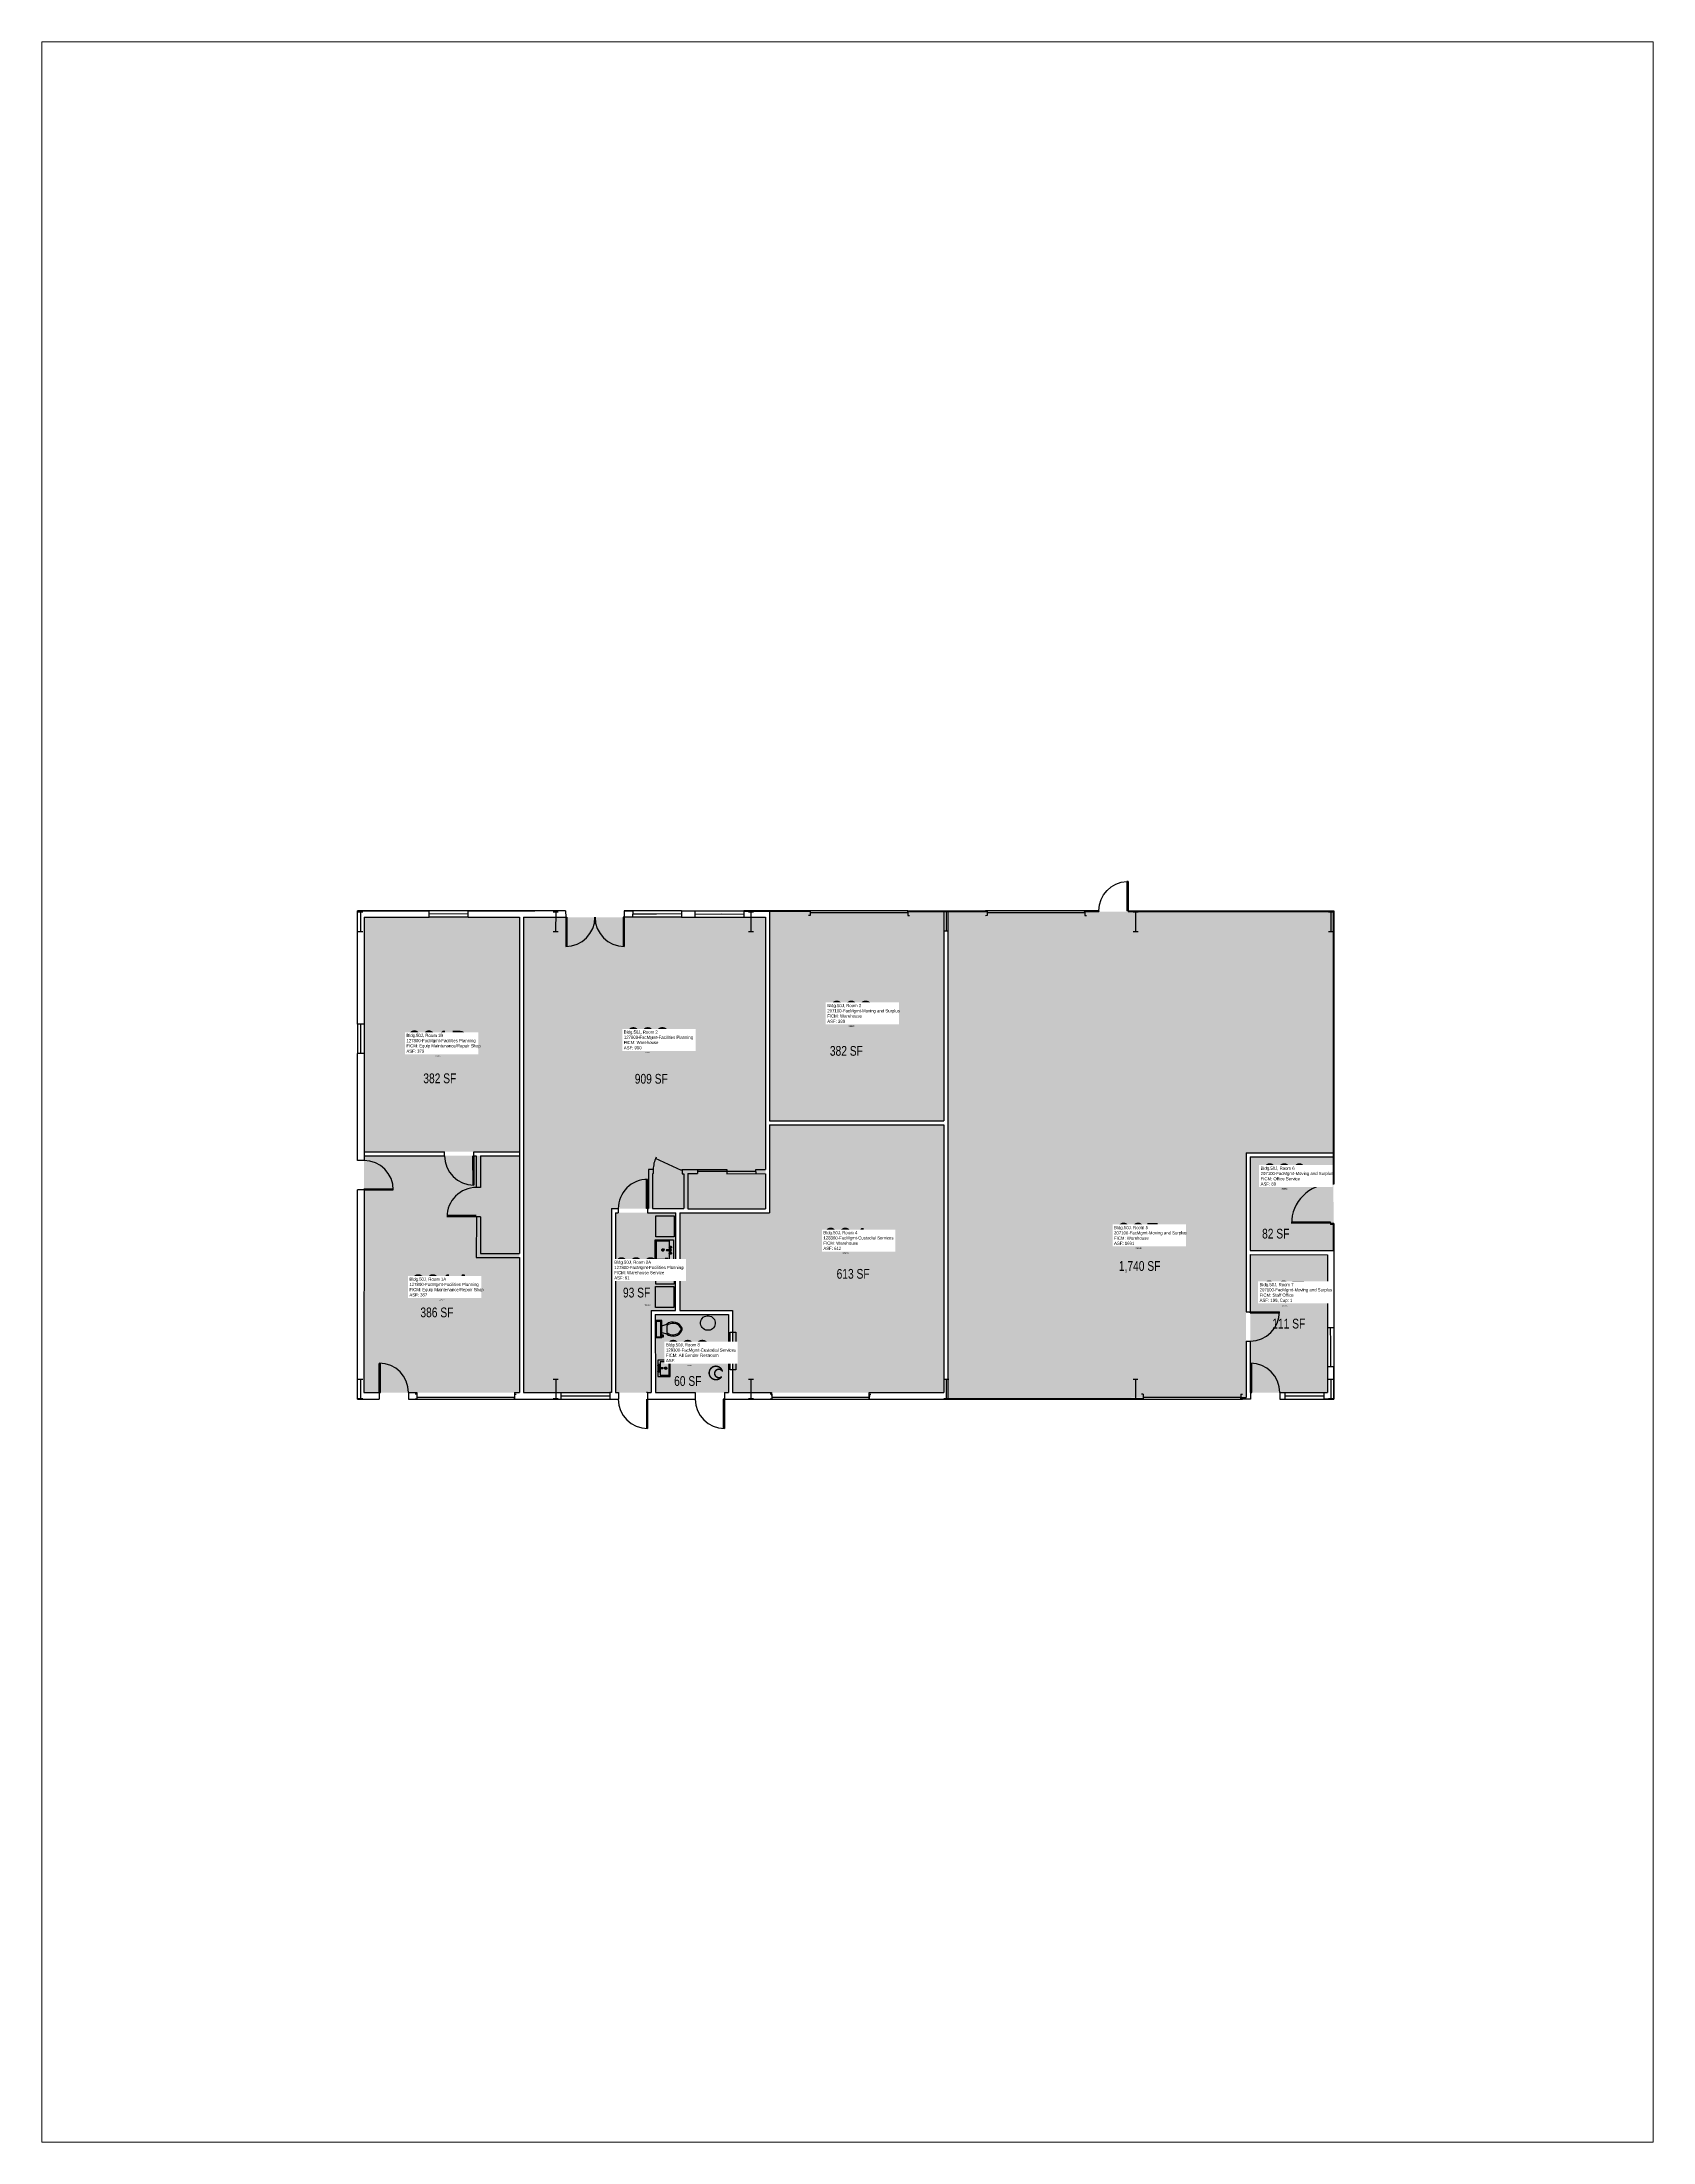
# Paper-space layout 'Layout1' of a CAD drawing. Header units: inches. Extents: x 0 to 8.2, y 0 to 10.7.
# The model-space entities are those that its viewports show. They can reach past a viewport. Long polylines and large blocks are cut down to what shows.
import ezdxf
from ezdxf.enums import TextEntityAlignment as Align

# ---------------------------------------------------------------- set-up
doc = ezdxf.new("R2010")
doc.units = ezdxf.units.IN
doc.header["$LTSCALE"] = 100
doc.header["$MEASUREMENT"] = 0
doc.layers.get('0').update_dxf_attribs({"linetype": 'CONTINUOUS'})
doc.layers.get('Defpoints').update_dxf_attribs({"linetype": 'CONTINUOUS'})
for name, color, linetype in [('A-COLS', 5, 'CONTINUOUS'), ('A-DOOR', 2, 'CONTINUOUS'), ('A-FLOR', 3, 'CONTINUOUS'), ('A-GLAZ', 1, 'CONTINUOUS'), ('A-IDEN-ICON', 4, 'CONTINUOUS'), ('A-IDEN-RNUM', 7, 'CONTINUOUS'), ('A-IDEN-SNUM', 4, 'CONTINUOUS'), ('A-IDEN-VNUM', 4, 'CONTINUOUS'), ('A-WALL', 5, 'CONTINUOUS'), ('AREA-TEXT', 3, 'CONTINUOUS'), ('Rooms-Category-Color', 7, 'CONTINUOUS'), ('Rooms-College-Color', 7, 'CONTINUOUS'), ('Rooms-Department-Color', 7, 'CONTINUOUS'), ('Rooms-Division-Color', 7, 'CONTINUOUS'), ('Rooms-Information', 7, 'CONTINUOUS')]:
    doc.layers.add(name, color=color, linetype=linetype)
doc.styles.add('CP_AREA', font='arial.ttf', dxfattribs={"height": 15})
doc.styles.add('CP_ROOMSNUMBER', font='arial.ttf', dxfattribs={"height": 1})
doc.styles.add('CP_ROOMVNUMBER', font='arial.ttf', dxfattribs={"width": 0.85, "height": 0.075})

# ---------------------------------------------------------------- blocks, each defined once
blk = doc.blocks.new('Faucet - Bathroom top')
for p, q in [((-4.107, 0.125), (-4.375, 0.125)), ((-3.75, 0.4788), (-3.75, 0.75)), ((-3.5, 0.482), (-3.5, 0.75)), ((-3.1461, 0.125), (-2.875, 0.125)), ((3.143, 0.125), (2.875, 0.125)), ((3.5, 0.4788), (3.5, 0.75)), ((3.75, 0.482), (3.75, 0.75)), ((4.1039, 0.125), (4.375, 0.125)), ((-4.1039, -0.125), (-4.375, -0.125)), ((-3.75, -0.4821), (-3.75, -0.75)), ((-3.5, -0.4789), (-3.5, -0.75)), ((-3.143, -0.125), (-2.875, -0.125)), ((-0.5, -0.8639), (-0.5, -4.5)), ((0.5, -4.5), (0.5, -0.8631)), ((3.1461, -0.125), (2.875, -0.125)), ((3.5, -0.4821), (3.5, -0.75)), ((3.75, -0.4789), (3.75, -0.75)), ((4.107, -0.125), (4.375, -0.125))]:
    blk.add_line(p, q)
for centre, radius in [((-3.625, 0), 1.375), ((-4.625, 0), 0.2795), ((-3.625, 0), 0.5), ((-3.625, 1), 0.2795), ((-2.625, 0), 0.2795), ((0, 0), 0.5), ((3.625, 0), 1.375), ((2.625, 0), 0.2795), ((3.625, 0), 0.5), ((3.625, 1), 0.2795), ((4.625, 0), 0.2795), ((-3.625, -1), 0.2795), ((3.625, -1), 0.2795)]:
    blk.add_circle(centre, radius)
for centre, radius, start, end in [((-3.625, 0), 1, 105.2407, 164.2093), ((-3.625, 0), 1, 16.44125, 74.07887), ((0, 0), 1.5, 289.6514, 250.3603), ((0, 0), 1, 300.3431, 239.7554), ((3.625, 0), 1, 106.12, 164.0884), ((3.625, 0), 1, 16.23422, 73.90469), ((-3.625, 0), 1, 196.2342, 253.9047), ((-3.625, 0), 1, 286.12, 344.0884), ((0, -4.5), 0.5, 180, 0), ((3.625, 0), 1, 196.4413, 254.0789), ((3.625, 0), 1, 285.2407, 344.2093)]:
    blk.add_arc(centre, radius, start, end)
blk = doc.blocks.new('Toilet - top')
for p, q in [((-10, -8.5), (-8, -8.5)), ((-10, -9.5), (-10, -8.5)), ((-7, -9.5), (-10, -9.5)), ((-8, -8.5), (-8, -8)), ((-7, -8), (-7, -9.5)), ((-4, -8), (-6, -14)), ((4, -14), (-4, -14)), ((4, -8), (6, -14)), ((9.5, -6), (9.5, -2))]:
    blk.add_line(p, q)
blk.add_lwpolyline([(10.5, -8), (10.5, 0), (-10.5, 0), (-10.5, -8)], close=True)
for points in [[(-9.5, -2), (-9.5, -6)], [(8.5, -1), (-8.5, -1)], [(-8.5, -7), (8.5, -7)]]:
    blk.add_lwpolyline(points)
for centre, radius, start, end in [((-8.6, -1.9), 0.884, 81.8699, 188.1301), ((-8.6, -6.1), 0.884, 171.8699, 278.1301), ((3.5, -21.6), 12.2, 141.4691, 247.9714), ((4.2, -21.8), 11.3, 136.3677, 238.9468), ((-3.5, -21.6), 12.2, 292.0284, 38.5307), ((-4.2, -21.8), 11.3, 301.053, 43.6321), ((8.6, -1.9), 0.884, 351.8699, 98.1301), ((8.6, -6.1), 0.884, 261.8699, 8.1301), ((0, -27.9), 4, 245.7318, 294.2682), ((0, -29), 4, 254.8605, 285.1395)]:
    blk.add_arc(centre, radius, start, end)
blk = doc.blocks.new('DR-36')
for p, q in [((0, 36), (0, 0)), ((0, 36), (1.5, 36)), ((1.5, 36), (1.5, 0)), ((0, 0), (1.5, 0))]:
    blk.add_line(p, q)
blk.add_arc((0, 0), 36, 0, 87.6141)
blk = doc.blocks.new('CPBATH')
at = {"color": 0, "linetype": 'ByBlock', "const_width": 0.0127}
for points in [[(0.057, 0.017, 0.861492), (-0.055, 0, 1)], [(-0.055, 0, 0.726902), (0.049, -0.034, 1)], [(0.057, 0.017, 0.729002), (-0.008, -0.004, 1)], [(-0.008, -0.004, 0.609468), (0.049, -0.034, 1)]]:
    blk.add_lwpolyline(points, format="xyb", dxfattribs=at)
at = {"color": 0, "linetype": 'ByBlock', "const_width": 0.00637}
for points in [[(0.054, 0.015, 1), (0.06, 0.018, 1)], [(0.046, -0.035, 1), (0.051, -0.032, 1)]]:
    blk.add_lwpolyline(points, format="xyb", close=True, dxfattribs=at)

msp = doc.modelspace()

# ---------------------------------------------------------------- hatches: boundary and pattern name
at = {"layer": 'Rooms-Category-Color', "true_color": 0xfa9ba3}
for points in [[(69175751.8, 27693227.1), (69175707, 27693310.8), (69175856.4, 27693390.8), (69175901, 27693307.5)], [(69175597.9, 27693260.3), (69175646, 27693170.4), (69175747.4, 27693224.7), (69175698.8, 27693315.5)]]:
    msp.add_hatch(color=241, dxfattribs=at).paths.add_polyline_path(points)
at = {"layer": 'Rooms-Category-Color', "true_color": 0xe3c5e1}
for points in [[(69175332.1, 27693118), (69175593.5, 27693257.9), (69175643.9, 27693163.7), (69175908.9, 27693305.5), (69176082.7, 27692983), (69175555.5, 27692700.7)], [(69175889.9, 27692631.1), (69175788.8, 27692820), (69176078.9, 27692975.3), (69176201.4, 27692746.3), (69176112.4, 27692698.6), (69176143.1, 27692641.3), (69176037.3, 27692584.7), (69175985.1, 27692682.1)], [(69175557.9, 27692696.3), (69175784.4, 27692817.6), (69175885.5, 27692628.8), (69175658.9, 27692507.5)], [(69175807.9, 27692244.1), (69175667.5, 27692506.4), (69175983.1, 27692675.4), (69176072.5, 27692508.3), (69176271.8, 27692615), (69176322.7, 27692519.7)], [(69176074.6, 27692515), (69176039.6, 27692580.3), (69176145.4, 27692636.9), (69176159.6, 27692610.5), (69176248.6, 27692658.2), (69176269.4, 27692619.4)], [(69176158.7, 27692209.6), (69176415.3, 27692346.9), (69176325.1, 27692515.3), (69176178.8, 27692437), (69176068.6, 27692378), (69176093.6, 27692331.3)], [(69175900.4, 27692071.3), (69176154.3, 27692207.2), (69176064.2, 27692375.6), (69175810.2, 27692239.7)]]:
    msp.add_hatch(color=254, dxfattribs=at).paths.add_polyline_path(points)
at = {"layer": 'Rooms-Category-Color', "true_color": 0xadadad}
msp.add_hatch(color=253, dxfattribs=at).paths.add_polyline_path([(69176203.8, 27692741.9), (69176119.2, 27692696.6), (69176161.7, 27692617.2), (69176246.3, 27692662.6)])
at = {"layer": 'Rooms-College-Color', "true_color": 0x80bc67}
for points in [[(69175751.8, 27693227.1), (69175707, 27693310.8), (69175856.4, 27693390.8), (69175901, 27693307.5)], [(69175597.9, 27693260.3), (69175646, 27693170.4), (69175747.4, 27693224.7), (69175698.8, 27693315.5)], [(69175332.1, 27693118), (69175593.5, 27693257.9), (69175643.9, 27693163.7), (69175908.9, 27693305.5), (69176082.7, 27692983), (69175555.5, 27692700.7)], [(69175889.9, 27692631.1), (69175788.8, 27692820), (69176078.9, 27692975.3), (69176201.4, 27692746.3), (69176112.4, 27692698.6), (69176143.1, 27692641.3), (69176037.3, 27692584.7), (69175985.1, 27692682.1)], [(69175557.9, 27692696.3), (69175784.4, 27692817.6), (69175885.5, 27692628.8), (69175658.9, 27692507.5)], [(69175807.9, 27692244.1), (69175667.5, 27692506.4), (69175983.1, 27692675.4), (69176072.5, 27692508.3), (69176271.8, 27692615), (69176322.7, 27692519.7)], [(69176074.6, 27692515), (69176039.6, 27692580.3), (69176145.4, 27692636.9), (69176159.6, 27692610.5), (69176248.6, 27692658.2), (69176269.4, 27692619.4)], [(69176158.7, 27692209.6), (69176415.3, 27692346.9), (69176325.1, 27692515.3), (69176178.8, 27692437), (69176068.6, 27692378), (69176093.6, 27692331.3)], [(69175900.4, 27692071.3), (69176154.3, 27692207.2), (69176064.2, 27692375.6), (69175810.2, 27692239.7)]]:
    msp.add_hatch(color=83, dxfattribs=at).paths.add_polyline_path(points)
at = {"layer": 'Rooms-College-Color', "true_color": 0xadadad}
msp.add_hatch(color=253, dxfattribs=at).paths.add_polyline_path([(69176203.8, 27692741.9), (69176119.2, 27692696.6), (69176161.7, 27692617.2), (69176246.3, 27692662.6)])
at = {"layer": 'Rooms-Department-Color', "true_color": 0x80bc67}
for points in [[(69175751.8, 27693227.1), (69175707, 27693310.8), (69175856.4, 27693390.8), (69175901, 27693307.5)], [(69175597.9, 27693260.3), (69175646, 27693170.4), (69175747.4, 27693224.7), (69175698.8, 27693315.5)], [(69175332.1, 27693118), (69175593.5, 27693257.9), (69175643.9, 27693163.7), (69175908.9, 27693305.5), (69176082.7, 27692983), (69175555.5, 27692700.7)], [(69175889.9, 27692631.1), (69175788.8, 27692820), (69176078.9, 27692975.3), (69176201.4, 27692746.3), (69176112.4, 27692698.6), (69176143.1, 27692641.3), (69176037.3, 27692584.7), (69175985.1, 27692682.1)], [(69175557.9, 27692696.3), (69175784.4, 27692817.6), (69175885.5, 27692628.8), (69175658.9, 27692507.5)], [(69175807.9, 27692244.1), (69175667.5, 27692506.4), (69175983.1, 27692675.4), (69176072.5, 27692508.3), (69176271.8, 27692615), (69176322.7, 27692519.7)], [(69176074.6, 27692515), (69176039.6, 27692580.3), (69176145.4, 27692636.9), (69176159.6, 27692610.5), (69176248.6, 27692658.2), (69176269.4, 27692619.4)], [(69176158.7, 27692209.6), (69176415.3, 27692346.9), (69176325.1, 27692515.3), (69176178.8, 27692437), (69176068.6, 27692378), (69176093.6, 27692331.3)], [(69175900.4, 27692071.3), (69176154.3, 27692207.2), (69176064.2, 27692375.6), (69175810.2, 27692239.7)]]:
    msp.add_hatch(color=83, dxfattribs=at).paths.add_polyline_path(points)
at = {"layer": 'Rooms-Department-Color', "true_color": 0xacacac}
msp.add_hatch(color=253, dxfattribs=at).paths.add_polyline_path([(69176203.8, 27692741.9), (69176119.2, 27692696.6), (69176161.7, 27692617.2), (69176246.3, 27692662.6)])
at = {"layer": 'Rooms-Division-Color', "true_color": 0x80bc67}
for points in [[(69175751.8, 27693227.1), (69175707, 27693310.8), (69175856.4, 27693390.8), (69175901, 27693307.5)], [(69175597.9, 27693260.3), (69175646, 27693170.4), (69175747.4, 27693224.7), (69175698.8, 27693315.5)], [(69175332.1, 27693118), (69175593.5, 27693257.9), (69175643.9, 27693163.7), (69175908.9, 27693305.5), (69176082.7, 27692983), (69175555.5, 27692700.7)], [(69175889.9, 27692631.1), (69175788.8, 27692820), (69176078.9, 27692975.3), (69176201.4, 27692746.3), (69176112.4, 27692698.6), (69176143.1, 27692641.3), (69176037.3, 27692584.7), (69175985.1, 27692682.1)], [(69175557.9, 27692696.3), (69175784.4, 27692817.6), (69175885.5, 27692628.8), (69175658.9, 27692507.5)], [(69175807.9, 27692244.1), (69175667.5, 27692506.4), (69175983.1, 27692675.4), (69176072.5, 27692508.3), (69176271.8, 27692615), (69176322.7, 27692519.7)], [(69176074.6, 27692515), (69176039.6, 27692580.3), (69176145.4, 27692636.9), (69176159.6, 27692610.5), (69176248.6, 27692658.2), (69176269.4, 27692619.4)], [(69176158.7, 27692209.6), (69176415.3, 27692346.9), (69176325.1, 27692515.3), (69176178.8, 27692437), (69176068.6, 27692378), (69176093.6, 27692331.3)], [(69175900.4, 27692071.3), (69176154.3, 27692207.2), (69176064.2, 27692375.6), (69175810.2, 27692239.7)]]:
    msp.add_hatch(color=83, dxfattribs=at).paths.add_polyline_path(points)
at = {"layer": 'Rooms-Division-Color', "true_color": 0xadadad}
msp.add_hatch(color=253, dxfattribs=at).paths.add_polyline_path([(69176203.8, 27692741.9), (69176119.2, 27692696.6), (69176161.7, 27692617.2), (69176246.3, 27692662.6)])

# ---------------------------------------------------------------- linework, layer by layer
at = {"layer": 'A-COLS'}
for p, q in [((69175839.8, 27693386.7), (69175861, 27693398)), ((69175862.4, 27693395.3), (69175859.5, 27693400.6)), ((69175841.2, 27693384), (69175838.4, 27693389.3)), ((69175953.1, 27693175.1), (69175974.2, 27693186.4)), ((69175975.7, 27693183.8), (69175972.8, 27693189)), ((69175954.5, 27693172.4), (69175951.7, 27693177.7)), ((69175335.1, 27693113), (69175332.3, 27693118.3)), ((69175333.7, 27693115.7), (69175354.8, 27693127)), ((69175356.3, 27693124.4), (69175353.4, 27693129.7)), ((69176062.9, 27692969.9), (69176084.1, 27692981.3)), ((69176085.5, 27692978.6), (69176082.6, 27692983.9)), ((69176064.3, 27692967.3), (69176061.5, 27692972.6)), ((69175448.4, 27692901.5), (69175445.5, 27692906.8)), ((69175447, 27692904.1), (69175468.1, 27692915.4)), ((69175469.5, 27692912.8), (69175466.7, 27692918.1)), ((69176177.6, 27692755.7), (69176174.8, 27692761)), ((69176176.2, 27692758.3), (69176197.3, 27692769.7)), ((69176198.8, 27692767), (69176195.9, 27692772.3)), ((69175557.6, 27692696), (69175554.8, 27692701.3)), ((69175556.2, 27692698.6), (69175577.3, 27692710)), ((69175578.7, 27692707.3), (69175575.9, 27692712.6)), ((69176290.9, 27692544.1), (69176288, 27692549.4)), ((69176289.5, 27692546.8), (69176310.6, 27692558.1)), ((69176312, 27692555.4), (69176309.2, 27692560.7)), ((69175671.5, 27692484.7), (69175668.7, 27692490)), ((69175670.1, 27692487.4), (69175691.2, 27692498.7)), ((69175692.6, 27692496.1), (69175689.8, 27692501.4)), ((69176404.2, 27692332.5), (69176401.3, 27692337.8)), ((69176402.7, 27692335.2), (69176423.9, 27692346.5)), ((69176425.3, 27692343.9), (69176422.5, 27692349.1)), ((69175783.3, 27692275.8), (69175804.5, 27692287.1)), ((69175805.9, 27692284.5), (69175803.1, 27692289.8)), ((69175784.8, 27692273.2), (69175781.9, 27692278.4)), ((69175919.2, 27692072.9), (69175916.4, 27692078.2)), ((69175898, 27692061.6), (69175895.2, 27692066.9)), ((69175896.6, 27692064.2), (69175917.8, 27692075.5))]:
    msp.add_line(p, q, dxfattribs=at)
at = {"layer": 'A-DOOR'}
for p, q in [((69175671.2, 27693296.1), (69175669.8, 27693295.4)), ((69175669.8, 27693295.4), (69175692.5, 27693253.1)), ((69175671.2, 27693296.1), (69175693.8, 27693253.8)), ((69175813.6, 27693260.2), (69175796.6, 27693291.9)), ((69175814.9, 27693260.9), (69175797.9, 27693292.6)), ((69175900.3, 27693308.8), (69175868.6, 27693291.9)), ((69175901, 27693307.5), (69175869.2, 27693290.5)), ((69175901, 27693307.5), (69175900.3, 27693308.8)), ((69175814.9, 27693260.9), (69175813.6, 27693260.2)), ((69176213.2, 27692741.3), (69176245, 27692758.3)), ((69176213.9, 27692740), (69176245.6, 27692756.9)), ((69176213.2, 27692741.3), (69176213.9, 27692740)), ((69176257.8, 27692658), (69176289.5, 27692675)), ((69176258.5, 27692656.7), (69176290.2, 27692673.7)), ((69175967.7, 27692613), (69175950.7, 27692644.7)), ((69176250.7, 27692654.2), (69176251.4, 27692652.9)), ((69175948.5, 27692643.5), (69175982.5, 27692580)), ((69175963.3, 27692610.6), (69175967.7, 27692613)), ((69175980.3, 27692578.9), (69175963.3, 27692610.6)), ((69175989.1, 27692562.3), (69175990.6, 27692562.4)), ((69175990.6, 27692562.4), (69175992.4, 27692527)), ((69176051.5, 27692547.5), (69176019.8, 27692530.5)), ((69176052.2, 27692546.2), (69176020.5, 27692529.2)), ((69176051.5, 27692547.5), (69176052.2, 27692546.2)), ((69175673.1, 27692479), (69175680.1, 27692482.8)), ((69175749.4, 27692353.3), (69175781.2, 27692370.3)), ((69175750.1, 27692352), (69175781.8, 27692369)), ((69176158.4, 27692365.9), (69176175.3, 27692334.2)), ((69176159.7, 27692366.7), (69176176.7, 27692334.9)), ((69176405.7, 27692364.8), (69176374, 27692347.8)), ((69176406.4, 27692363.5), (69176374.7, 27692346.5)), ((69176406.4, 27692363.5), (69176405.7, 27692364.8)), ((69175749.4, 27692353.3), (69175750.1, 27692352)), ((69176095, 27692328.6), (69176126.7, 27692345.6)), ((69176095.7, 27692327.3), (69176127.4, 27692344.3)), ((69175782.7, 27692291.1), (69175814.4, 27692308.1)), ((69175783.4, 27692289.8), (69175782.7, 27692291.1)), ((69175783.4, 27692289.8), (69175815.1, 27692306.8)), ((69176194.4, 27692228.7), (69176177.4, 27692260.4)), ((69176195.7, 27692229.4), (69176178.7, 27692261.1)), ((69176195.7, 27692229.4), (69176194.4, 27692228.7))]:
    msp.add_line(p, q, dxfattribs=at)
for points in [[(69175968.6, 27693194), (69175970.3, 27693194.9), (69175913.7, 27693300.7), (69175911.9, 27693299.8)], [(69176184.1, 27692791.5), (69176185.8, 27692792.4), (69176129.2, 27692898.2), (69176127.4, 27692897.3)], [(69175531.9, 27692742.6), (69175533.7, 27692743.5), (69175477.1, 27692849.3), (69175475.3, 27692848.4)], [(69176178.3, 27692730.5), (69176137.5, 27692708.7), (69176134.1, 27692714.9), (69176175, 27692736.8)], [(69175634.5, 27692551), (69175636.3, 27692552), (69175579.6, 27692657.8), (69175577.9, 27692656.8)], [(69176389.9, 27692406.9), (69176391.7, 27692407.9), (69176335.1, 27692513.7), (69176333.3, 27692512.7)]]:
    msp.add_lwpolyline(points, close=True, dxfattribs=at)
for centre, radius, start, end in [((69175901, 27693307.5), 36, 118.1635, 208.1635), ((69175813.6, 27693260.2), 36, 28.1635, 118.1635), ((69175671.2, 27693296.1), 48, 208.1635, 298.1635), ((69176213.2, 27692741.3), 36, 298.1635, 28.1635), ((69176257.8, 27692658), 36, 298.1635, 28.1635), ((69175989.1, 27692562.3), 35.5, 272.9235, 298.1635), ((69176051.5, 27692547.5), 36, 208.1635, 298.1635), ((69176406.4, 27692363.5), 36, 118.1635, 208.1635), ((69175749.4, 27692353.3), 36, 298.1635, 28.1635), ((69176095, 27692328.6), 36, 298.1635, 28.1635), ((69176159.7, 27692366.7), 36, 208.1635, 298.1635), ((69175783.4, 27692289.8), 36, 28.1635, 118.1635), ((69176195.7, 27692229.4), 36, 118.1635, 208.1635)]:
    msp.add_arc(centre, radius, start, end, dxfattribs=at)
at = {"layer": 'A-FLOR'}
for p, q in [((69176213, 27692659.1), (69176214.8, 27692660.1)), ((69176214.4, 27692658.7), (69176213.4, 27692660.5)), ((69176088.4, 27692588.6), (69176086.6, 27692587.6)), ((69176087, 27692589), (69176088, 27692587.2))]:
    msp.add_line(p, q, dxfattribs=at)
for points in [[(69176209.6, 27692646.3), (69176227.4, 27692655.8), (69176220.2, 27692669.3), (69176202.4, 27692659.8)], [(69176210, 27692650), (69176224.4, 27692657.8), (69176219.3, 27692667.4), (69176204.9, 27692659.6)], [(69176105.8, 27692588), (69176095.1, 27692608), (69176117.9, 27692620.2), (69176128.6, 27692600.2)], [(69176131.3, 27692601.2), (69176120.7, 27692621.1), (69176143.5, 27692633.3), (69176154.2, 27692613.4)], [(69176054.6, 27692560.6), (69176043.9, 27692580.5), (69176066.7, 27692592.7), (69176077.4, 27692572.8)], [(69176080.9, 27692573.6), (69176070.2, 27692593.6), (69176093.1, 27692605.8), (69176103.7, 27692585.9)], [(69176081.3, 27692576), (69176073.9, 27692589.7), (69176093.9, 27692600.3), (69176101.2, 27692586.6)]]:
    msp.add_lwpolyline(points, close=True, dxfattribs=at)
for centre, radius in [((69176140.4, 27692679.2), 9), ((69176213.9, 27692659.6), 1.5), ((69176213.9, 27692659.6), 1), ((69176087.5, 27692588.1), 1.5), ((69176087.5, 27692588.1), 1)]:
    msp.add_circle(centre, radius, dxfattribs=at)
at = {"layer": 'A-GLAZ'}
for p, q in [((69175782.1, 27693360.1), (69175824.4, 27693382.7)), ((69175785.9, 27693353), (69175828.2, 27693375.7)), ((69175826.3, 27693379.2), (69175801.2, 27693365.8)), ((69175881.2, 27693344.6), (69175858.5, 27693386.9)), ((69175871.3, 27693371.5), (69175862, 27693388.8)), ((69175888.2, 27693348.3), (69175865.6, 27693390.6)), ((69175884.7, 27693346.4), (69175871.3, 27693371.5)), ((69175801.2, 27693365.8), (69175784, 27693356.5)), ((69176301, 27692560.3), (69176272.7, 27692613.2)), ((69176288.9, 27692591.4), (69176276.2, 27692615.1)), ((69176308.1, 27692564.1), (69176279.8, 27692617)), ((69176304.5, 27692562.2), (69176288.9, 27692591.4)), ((69175701.4, 27692426.1), (69175673.1, 27692479)), ((69175689.6, 27692456.5), (69175676.6, 27692480.9)), ((69175708.4, 27692429.9), (69175680.1, 27692482.8)), ((69175704.9, 27692428), (69175689.6, 27692456.5)), ((69175712.7, 27692413.3), (69175727.3, 27692386.2)), ((69175716.3, 27692415.2), (69175744.6, 27692362.3)), ((69175709.2, 27692411.5), (69175737.5, 27692358.6)), ((69175727.3, 27692386.2), (69175741.1, 27692360.4)), ((69175832.9, 27692180.4), (69175855.6, 27692138.1)), ((69175836.4, 27692182.3), (69175859.1, 27692140)), ((69175840, 27692184.2), (69175862.6, 27692141.9)), ((69176016.3, 27692133.4), (69176048, 27692150.3)), ((69176049.9, 27692146.8), (69176018.2, 27692129.8)), ((69176020.1, 27692126.3), (69176051.8, 27692143.3))]:
    msp.add_line(p, q, dxfattribs=at)
at = {"layer": 'A-WALL'}
for p, q in [((69175859.7, 27693401.6), (69175824.4, 27693382.7)), ((69175824.4, 27693382.7), (69175859.7, 27693401.6)), ((69175859.7, 27693401.6), (69175865.1, 27693391.5)), ((69175865.6, 27693390.6), (69175859.7, 27693401.6)), ((69175828.2, 27693375.7), (69175824.4, 27693382.7)), ((69175828.2, 27693375.7), (69175856.4, 27693390.8)), ((69175858, 27693387.7), (69175856.4, 27693390.8)), ((69175858.5, 27693386.9), (69175856.4, 27693390.8)), ((69175858.5, 27693386.9), (69175865.6, 27693390.6)), ((69175698.8, 27693315.5), (69175782.1, 27693360.1)), ((69175707, 27693310.8), (69175785.9, 27693353)), ((69175785.9, 27693353), (69175782.1, 27693360.1)), ((69175881.2, 27693344.6), (69175888.2, 27693348.3)), ((69175884, 27693339.3), (69175881.2, 27693344.6)), ((69175884, 27693339.3), (69175891, 27693343)), ((69175891, 27693343), (69175888.2, 27693348.3)), ((69175669.3, 27693299.7), (69175701, 27693316.6)), ((69175698.8, 27693315.5), (69175669.3, 27693299.7)), ((69175747.4, 27693224.7), (69175698.8, 27693315.5)), ((69175669.3, 27693299.7), (69175671.2, 27693296.1)), ((69175671.1, 27693299.5), (69175699.3, 27693314.6)), ((69175671.1, 27693299.5), (69175672.5, 27693296.8)), ((69175671.2, 27693296.1), (69175672.5, 27693296.8)), ((69175751.8, 27693227.1), (69175707, 27693310.8)), ((69175845.3, 27693277.2), (69175901.2, 27693307.1)), ((69175847.7, 27693272.7), (69175908.9, 27693305.5)), ((69175901, 27693307.5), (69175908, 27693311.3)), ((69175901.2, 27693307.1), (69175901, 27693307.5)), ((69175908.4, 27693297.9), (69175907.5, 27693299.7)), ((69175908, 27693311.3), (69175913.7, 27693300.7)), ((69175908.4, 27693297.9), (69175913.7, 27693300.7)), ((69175911.9, 27693299.8), (69175908.9, 27693305.5)), ((69175913.7, 27693300.7), (69175912.8, 27693302.5)), ((69175330.7, 27693118.4), (69175626.9, 27693277)), ((69175593.5, 27693257.9), (69175626.1, 27693275.4)), ((69175626.9, 27693277), (69175625.6, 27693276.3)), ((69175625.6, 27693276.3), (69175626.9, 27693277)), ((69175626.1, 27693275.4), (69175627.5, 27693272.8)), ((69175626.9, 27693277), (69175628.8, 27693273.5)), ((69175627.5, 27693272.8), (69175628.8, 27693273.5)), ((69175847.7, 27693272.7), (69175845.3, 27693277.2)), ((69175331.2, 27693117.5), (69175593.5, 27693257.9)), ((69175643.9, 27693163.7), (69175593.5, 27693257.9)), ((69175646, 27693170.4), (69175597.9, 27693260.3)), ((69175643.9, 27693163.7), (69175815.9, 27693255.8)), ((69175751.8, 27693227.1), (69175813.6, 27693260.2)), ((69175815.9, 27693255.8), (69175813.6, 27693260.2)), ((69175646, 27693170.4), (69175747.4, 27693224.7)), ((69175965.1, 27693192.1), (69175970.3, 27693194.9)), ((69175965.1, 27693192.1), (69175966, 27693190.3)), ((69176082.7, 27692983), (69175969, 27693195.3)), ((69176129.2, 27692898.2), (69175969.9, 27693195.8)), ((69175970.3, 27693194.9), (69175971.3, 27693193.2)), ((69175450, 27692895.5), (69175330.7, 27693118.4)), ((69175450.9, 27692896), (69175331.6, 27693118.9)), ((69175555.5, 27692700.7), (69176082.7, 27692983)), ((69175788.8, 27692820), (69176078.9, 27692975.3)), ((69176122.2, 27692894.4), (69176078.9, 27692975.3)), ((69175450.9, 27692896), (69175448.3, 27692900.8)), ((69175450, 27692895.5), (69175450.9, 27692896)), ((69176129.2, 27692898.2), (69176122.2, 27692894.4)), ((69176123.9, 27692895.4), (69176123, 27692897.1)), ((69176123.9, 27692895.4), (69176129.2, 27692898.2)), ((69176129.2, 27692898.2), (69176128.3, 27692900)), ((69175467, 27692863.8), (69175467.9, 27692864.3)), ((69175467, 27692863.8), (69175475.3, 27692848.4)), ((69175476.2, 27692848.9), (69175467.9, 27692864.3)), ((69175475.3, 27692848.4), (69175480.6, 27692851.2)), ((69175480.6, 27692851.2), (69175479.6, 27692853)), ((69175475.3, 27692848.4), (69175474.3, 27692850.2)), ((69175557.9, 27692696.3), (69175784.4, 27692817.6)), ((69175885.5, 27692628.8), (69175784.4, 27692817.6)), ((69175889.9, 27692631.1), (69175788.8, 27692820)), ((69176178.8, 27692788.6), (69176185.8, 27692792.4)), ((69176201.4, 27692746.3), (69176178.8, 27692788.6)), ((69176180.6, 27692789.6), (69176185.8, 27692792.4)), ((69176180.6, 27692789.6), (69176181.5, 27692787.8)), ((69176213.2, 27692741.3), (69176185.8, 27692792.4)), ((69176185.8, 27692792.4), (69176186.8, 27692790.6)), ((69176201.4, 27692746.3), (69176188.6, 27692770.2)), ((69176213.2, 27692741.3), (69176204, 27692758.6)), ((69175531.9, 27692742.6), (69175537.2, 27692745.4)), ((69175531.9, 27692742.6), (69175532.9, 27692740.8)), ((69175577.9, 27692656.8), (69175531.9, 27692742.6)), ((69175578.7, 27692657.3), (69175532.8, 27692743.1)), ((69175537.2, 27692745.4), (69175538.2, 27692743.7)), ((69176112.4, 27692698.6), (69176201.4, 27692746.3)), ((69176119.2, 27692696.6), (69176203.8, 27692741.9)), ((69176206.2, 27692737.5), (69176203.8, 27692741.9)), ((69176206.2, 27692737.5), (69176213.2, 27692741.3)), ((69176143.1, 27692641.3), (69176112.4, 27692698.6)), ((69176161.7, 27692617.2), (69176119.2, 27692696.6)), ((69176223.2, 27692705.8), (69176230.2, 27692709.5)), ((69176246.3, 27692662.6), (69176223.2, 27692705.8)), ((69176257.8, 27692658), (69176230.2, 27692709.5)), ((69176257.8, 27692658), (69176230.2, 27692709.5)), ((69175889.9, 27692631.1), (69175985.1, 27692682.1)), ((69175945.2, 27692655.1), (69175983.1, 27692675.4)), ((69176028.2, 27692591.2), (69175983.1, 27692675.4)), ((69176037.3, 27692584.7), (69175985.1, 27692682.1)), ((69176246.3, 27692662.6), (69176234.5, 27692684.6)), ((69175577.9, 27692656.8), (69175576.9, 27692658.6)), ((69175577.9, 27692656.8), (69175583.1, 27692659.7)), ((69175583.1, 27692659.7), (69175582.2, 27692661.4)), ((69175667.5, 27692506.4), (69175940.8, 27692652.7)), ((69175946.3, 27692642.3), (69175940.8, 27692652.7)), ((69175950.7, 27692644.7), (69175945.2, 27692655.1)), ((69175950.7, 27692644.7), (69175946.3, 27692642.3)), ((69176159.6, 27692610.5), (69176248.6, 27692658.2)), ((69176161.7, 27692617.2), (69176246.3, 27692662.6)), ((69176174.6, 27692618.5), (69176248.6, 27692658.2)), ((69176250.7, 27692654.2), (69176248.6, 27692658.2)), ((69176250.7, 27692654.2), (69176257.8, 27692658)), ((69175658.9, 27692507.5), (69175885.5, 27692628.8)), ((69176037.3, 27692584.7), (69176143.1, 27692641.3)), ((69176145.4, 27692636.9), (69176039.6, 27692580.3)), ((69176074.6, 27692515), (69176269.4, 27692619.4)), ((69176159.6, 27692610.5), (69176145.4, 27692636.9)), ((69176267.7, 27692622.5), (69176274.8, 27692626.3)), ((69176269.4, 27692619.4), (69176267.7, 27692622.5)), ((69176279.8, 27692617), (69176274.8, 27692626.3)), ((69176279.8, 27692617), (69176274.8, 27692626.3)), ((69176072.5, 27692508.3), (69176271.8, 27692615)), ((69176271.8, 27692615), (69176272.7, 27692613.2)), ((69176272.7, 27692613.2), (69176279.8, 27692617)), ((69175980.3, 27692578.9), (69175984.7, 27692581.2)), ((69175989.1, 27692562.3), (69175980.3, 27692578.9)), ((69175990.2, 27692570.9), (69175984.7, 27692581.2)), ((69175990.2, 27692570.9), (69176028.2, 27692591.2)), ((69175992.6, 27692566.5), (69176030.5, 27692586.8)), ((69176048.7, 27692552.8), (69176030.5, 27692586.8)), ((69176055.9, 27692549.9), (69176039.6, 27692580.3)), ((69175634.5, 27692551), (69175639.8, 27692553.9)), ((69175634.5, 27692551), (69175635.4, 27692549.3)), ((69175634.5, 27692551), (69175673.1, 27692479)), ((69175635.4, 27692551.5), (69175673.9, 27692479.5)), ((69175639.8, 27692553.9), (69175640.7, 27692552.1)), ((69175989.1, 27692562.3), (69175993.6, 27692564.7)), ((69175993.6, 27692564.7), (69175992.6, 27692566.5)), ((69176008.7, 27692525.7), (69176051, 27692548.4)), ((69176010.8, 27692532.5), (69176048.7, 27692552.8)), ((69176051.5, 27692547.5), (69176051, 27692548.4)), ((69176051.5, 27692547.5), (69176055.9, 27692549.9)), ((69176301, 27692560.3), (69176308.1, 27692564.1)), ((69176322.7, 27692519.7), (69176301, 27692560.3)), ((69176335.1, 27692513.7), (69176308.1, 27692564.1)), ((69176335.1, 27692513.7), (69176319.2, 27692543.4)), ((69175807.9, 27692244.1), (69176322.7, 27692519.7)), ((69176005.9, 27692531), (69176010.3, 27692533.4)), ((69176005.9, 27692531), (69176006.4, 27692530.2)), ((69176006.4, 27692530.2), (69176008.7, 27692525.7)), ((69176010.3, 27692533.4), (69176010.8, 27692532.5)), ((69176068.5, 27692515.8), (69176072.9, 27692518.1)), ((69176072.5, 27692508.3), (69176068.5, 27692515.8)), ((69176074.6, 27692515), (69176072.9, 27692518.1)), ((69176178.8, 27692437), (69176325.1, 27692515.3)), ((69176248.7, 27692480.1), (69176322.7, 27692519.7)), ((69176328, 27692509.9), (69176325.1, 27692515.3)), ((69176335.1, 27692513.7), (69176334.1, 27692515.4)), ((69175680.1, 27692482.8), (69175667.5, 27692506.4)), ((69176328, 27692509.9), (69176335.1, 27692513.7)), ((69176329.8, 27692510.8), (69176328.8, 27692512.6)), ((69176329.8, 27692510.8), (69176335.1, 27692513.7)), ((69175701.4, 27692426.1), (69175708.4, 27692429.9)), ((69175709.2, 27692411.5), (69175701.4, 27692426.1)), ((69175716.3, 27692415.2), (69175708.4, 27692429.9)), ((69175709.2, 27692411.5), (69175716.3, 27692415.2)), ((69175810.2, 27692239.7), (69176174.4, 27692434.6)), ((69176197, 27692392.3), (69176174.4, 27692434.6)), ((69176203.8, 27692390.3), (69176178.8, 27692437)), ((69176157.3, 27692371.1), (69176197, 27692392.3)), ((69176159.7, 27692366.7), (69176203.8, 27692390.3)), ((69176384.7, 27692404.1), (69176391.7, 27692407.9)), ((69176389.4, 27692395.2), (69176384.7, 27692404.1)), ((69176386.4, 27692405), (69176391.7, 27692407.9)), ((69176386.4, 27692405), (69176387.4, 27692403.3)), ((69176389.4, 27692395.2), (69176396.5, 27692399)), ((69176396.5, 27692399), (69176391.7, 27692407.9)), ((69176396.5, 27692399), (69176391.7, 27692407.9)), ((69176391.7, 27692407.9), (69176392.7, 27692406.1)), ((69175737.5, 27692358.6), (69175744.6, 27692362.3)), ((69175744.6, 27692362.3), (69175749.4, 27692353.3)), ((69176090.6, 27692326.3), (69176064.2, 27692375.6)), ((69176091.2, 27692335.7), (69176068.6, 27692378)), ((69176157.3, 27692371.1), (69176159.7, 27692366.7)), ((69176406.4, 27692363.5), (69176413.5, 27692367.3)), ((69176415.3, 27692346.9), (69176406.4, 27692363.5)), ((69176426.1, 27692343.7), (69176413.5, 27692367.3)), ((69176426.1, 27692343.7), (69176413.5, 27692367.3)), ((69176426.1, 27692343.7), (69176413.5, 27692367.3)), ((69175742.4, 27692349.5), (69175737.5, 27692358.6)), ((69175737.5, 27692358.6), (69175742.4, 27692349.5)), ((69175742.4, 27692349.5), (69175749.4, 27692353.3)), ((69176091.2, 27692335.7), (69176125.6, 27692354.1)), ((69176093.6, 27692331.3), (69176128, 27692349.7)), ((69176125.6, 27692354.1), (69176128, 27692349.7)), ((69176195.7, 27692229.4), (69176415.3, 27692346.9)), ((69176426.1, 27692343.7), (69176199.5, 27692222.3)), ((69176426.1, 27692343.7), (69176425.6, 27692344.5)), ((69176426.1, 27692343.7), (69176425.6, 27692344.5)), ((69176095, 27692328.6), (69176090.6, 27692326.3)), ((69176095, 27692328.6), (69176093.6, 27692331.3)), ((69175776.4, 27692286), (69175783.4, 27692289.8)), ((69175776.4, 27692286), (69175832.9, 27692180.4)), ((69175807.9, 27692244.1), (69175783.4, 27692289.8)), ((69176112, 27692296.9), (69176107.6, 27692294.5)), ((69176154.3, 27692207.2), (69176107.6, 27692294.5)), ((69176158.7, 27692209.6), (69176112, 27692296.9)), ((69175832.9, 27692180.4), (69175794.2, 27692252.8)), ((69175840, 27692184.2), (69175810.2, 27692239.7)), ((69176048, 27692150.3), (69176164, 27692212.4)), ((69176167.7, 27692205.3), (69176051.8, 27692143.3)), ((69176164, 27692212.4), (69176167.7, 27692205.3)), ((69176195.7, 27692229.4), (69176199.5, 27692222.3)), ((69175840, 27692184.2), (69175832.9, 27692180.4)), ((69175862.6, 27692141.9), (69175855.6, 27692138.1)), ((69175897.1, 27692060.5), (69175855.6, 27692138.1)), ((69175855.6, 27692138.1), (69175897.1, 27692060.5)), ((69175900.4, 27692071.3), (69175862.6, 27692141.9)), ((69175900.4, 27692071.3), (69176016.3, 27692133.4)), ((69176016.3, 27692133.4), (69176020.1, 27692126.3)), ((69176048, 27692150.3), (69176051.8, 27692143.3)), ((69176020.1, 27692126.3), (69175897.1, 27692060.5))]:
    msp.add_line(p, q, dxfattribs=at)

# ---------------------------------------------------------------- block references
at = {"layer": 'A-DOOR', "xscale": -1, "rotation": 118.1634734822297}
msp.add_blockref('DR-36', (69175450, 27692895.5), dxfattribs=at)
at = {"layer": 'A-FLOR'}
for name, p, rotation in [('Toilet - top', (69176177.5, 27692625.7), 208.1634736423123), ('Faucet - Bathroom top', (69176217.6, 27692652.4), 208.1634736423123), ('Faucet - Bathroom top', (69176083.3, 27692596.3), 28.16347364231229)]:
    msp.add_blockref(name, p, dxfattribs=dict(at, rotation=rotation))
at = {"layer": 'A-IDEN-ICON', "xscale": 144.000000001397, "yscale": 144.000000001397, "zscale": 144.000000001397, "rotation": 118.16}
msp.add_blockref('CPBATH', (69176190, 27692716.5), dxfattribs=at)

# ---------------------------------------------------------------- texts
at = {"layer": 'A-IDEN-RNUM', "style": 'CP_ROOMSNUMBER', "width": 0.85}
for s, p in [('0007-00', (69175788.2, 27693294)), ('0006-00', (69175660.9, 27693226.6)), ('0005-00', (69175809.9, 27693102.7)), ('0004-00', (69175985.3, 27692788.2)), ('0008-00', (69176198.1, 27692682.7)), ('0003-00', (69175735.9, 27692663.1)), ('0002-A0', (69176156.7, 27692603.4)), ('0002-00', (69175882.5, 27692458.1)), ('0001-A0', (69176269.9, 27692377.8)), ('0001-B0', (69176008.1, 27692232.2))]:
    msp.add_text(s, height=1, rotation=118.16, dxfattribs=at).set_placement(p, align=Align.CENTER)
at = {"layer": 'A-IDEN-SNUM', "style": 'CP_ROOMSNUMBER', "width": 0.85}
for s, p in [('050J000700', (69175788.2, 27693294)), ('050J000600', (69175660.9, 27693226.6)), ('050J000500', (69175809.9, 27693102.7)), ('050J000400', (69175985.3, 27692788.2)), ('050J000800', (69176198.1, 27692682.7)), ('050J000300', (69175735.9, 27692663.1)), ('050J0002A0', (69176156.7, 27692603.4)), ('050J000200', (69175882.5, 27692458.1)), ('050J0001A0', (69176269.9, 27692377.8)), ('050J0001B0', (69176008.1, 27692232.2))]:
    msp.add_text(s, height=1, rotation=118.16, dxfattribs=at).set_placement(p, align=Align.CENTER)
at = {"layer": 'A-IDEN-VNUM', "style": 'CP_ROOMVNUMBER', "width": 0.85}
for s, p in [('007', (69175784.6, 27693291.3)), ('006', (69175657.2, 27693223.9)), ('005', (69175806.3, 27693100)), ('004', (69175981.6, 27692785.6)), ('008', (69176194.4, 27692680)), ('003', (69175732.2, 27692660.5)), ('002A', (69176129.9, 27692585.5)), ('002', (69175878.9, 27692455.4)), ('001A', (69176266.2, 27692375.1)), ('001B', (69176004.4, 27692229.5))]:
    msp.add_text(s, height=27, rotation=118.16, dxfattribs=at).set_placement(p, align=Align.CENTER)
at = {"layer": 'AREA-TEXT', "style": 'CP_AREA', "width": 0.75}
for s, p in [('111 SF', (69175804.1, 27693308.9)), ('82 SF', (69175714.2, 27693242.6)), ('1,740 SF', (69175828.2, 27693113.9)), ('613 SF', (69176002.9, 27692808)), ('60 SF', (69176214.9, 27692691)), ('382 SF', (69175765.3, 27692671.4)), ('93 SF', (69176148.8, 27692584.3)), ('909 SF', (69175908.7, 27692476.2)), ('386 SF', (69176286.1, 27692379.4)), ('382 SF', (69176030.9, 27692246.8))]:
    msp.add_text(s, height=12, rotation=118.16, dxfattribs=at).set_placement(p, align=Align.MIDDLE_CENTER)

# ---------------------------------------------------------------- next in the draw order: texts
at = {"layer": 'Rooms-Information', "width": 86.4, "attachment_point": 7, "rotation": 118.16, "style": 'CP_ROOMVNUMBER', "bg_fill": 3, "box_fill_scale": 1.5, "bg_fill_color": 256, "bg_fill_true_color": 13158600, "bg_fill_transparency": 0}
for s, insert, char_height in [('Bldg.50J, Room 7^M^J207100-FacMgmt-Moving and Surplus^M^JFICM: Staff Office^M^JASF: 109, Cap: 1', (69175798.5, 27693265.3), 3.857), ('Bldg.50J, Room 6^M^J207100-FacMgmt-Moving and Surplus^M^JFICM: Office Service^M^JASF: 80', (69175670.9, 27693198.4), 3.857), ('Bldg.50J, Room 5^M^J207100-FacMgmt-Moving and Surplus^M^JFICM: Warehouse^M^JASF: 1691', (69175820.2, 27693074), 3.857), ('Bldg.50J, Room 4^M^J128300-FacMgmt-Custodial Services^M^JFICM: Warehouse^M^JASF: 612', (69175994.3, 27692762), 3.857), ('Bldg.50J, Room 3^M^J207100-FacMgmt-Moving and Surplus^M^JFICM: Warehouse^M^JASF: 380', (69175746.1, 27692634.5), 3.857), ('Bldg.50J, Room 2A^M^J127800-FacMgmt-Facilities Planning^M^JFICM: Warehouse Service^M^JASF: 91', (69176147.6, 27692552.5), 3.857), ('Bldg.50J, Room 2^M^J127800-FacMgmt-Facilities Planning^M^JFICM: Warehouse^M^JASF: 900', (69175892.8, 27692429.4), 3.857), ('Bldg.50J, Room 1A^M^J127800-FacMgmt-Facilities Planning^M^JFICM: Equip Maintenance/Repair Shop^M^JASF: 387', (69176284.8, 27692340.4), 3.8571), ('Bldg.50J, Room 1B^M^J127800-FacMgmt-Facilities Planning^M^JFICM: Equip Maintenance/Repair Shop^M^JASF: 379', (69176022.5, 27692195.8), 3.8571)]:
    msp.add_mtext(s, dxfattribs=dict(at, insert=insert, char_height=char_height))

# ---------------------------------------------------------------- next in the draw order: texts
at = {"layer": 'Rooms-Information', "insert": (69176207.1, 27692656.4), "char_height": 3.857, "width": 86.4, "attachment_point": 7, "rotation": 118.16, "style": 'CP_ROOMVNUMBER', "bg_fill": 3, "box_fill_scale": 1.5, "bg_fill_color": 256, "bg_fill_true_color": 13158600, "bg_fill_transparency": 0}
msp.add_mtext('Bldg.50J, Room 8^M^J128300-FacMgmt-Custodial Services^M^JFICM: All Gender Restroom^M^JASF: ', dxfattribs=at)

psp = doc.layouts.get("Layout1")

# ---------------------------------------------------------------- viewports
at = {"layer": 'Defpoints', "view_target_point": (5764822.009, 2307465.858), "view_twist_angle": 241.83652651765}
psp.add_viewport(center=(4.125, 5.375), size=(8.25, 10.7499), view_center_point=(-7549543.455, -67884958.746), view_height=2579.9743, dxfattribs=at)

doc.saveas('drawing.dxf')
